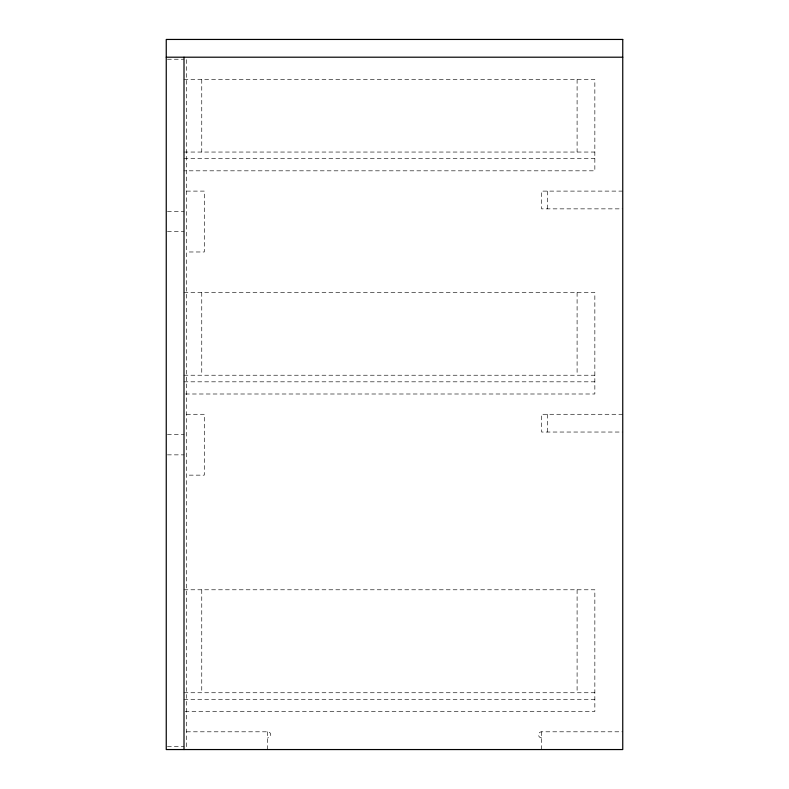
<?xml version="1.0" encoding="UTF-8"?>
<svg xmlns="http://www.w3.org/2000/svg" width="789" height="789" viewBox="0 0 789 789"><rect width="100%" height="100%" fill="white"/><g stroke="black" fill="none" stroke-linecap="round" stroke-linejoin="round"><path stroke-width="0.59" stroke-dasharray="3.94 2.96" d="M167.436 59.234L184.005 59.234M184.005 79.521L594.847 79.521L594.847 170.818L184.005 170.818M184.005 152.05L594.847 152.05M184.005 158.648L594.847 158.648M186.539 191.106L204.292 191.106L204.292 251.977L186.539 251.977M622.748 191.106L541.589 191.106L541.589 208.858L622.748 208.858M167.436 211.393L184.005 211.393M167.436 231.68L184.005 231.68M184.005 292.551L594.847 292.551L594.847 393.997L184.005 393.997M184.005 375.229L594.847 375.229M184.005 381.817L594.847 381.817M186.539 414.284L204.292 414.284L204.292 475.146L186.539 475.146M622.748 414.284L541.589 414.284L541.589 432.037L622.748 432.037M167.436 434.571L184.005 434.571M167.436 454.858L184.005 454.858M184.005 589.778L594.847 589.778L594.847 711.51L184.005 711.51M184.005 692.742L594.847 692.742M184.005 699.34L594.847 699.34M186.539 731.798L267.698 731.798A3.048 3.048 0 0 1 270.735 734.845A3.048 3.048 0 0 1 267.698 737.883M541.589 737.883A3.048 3.048 0 0 1 538.552 734.845A3.048 3.048 0 0 1 541.589 731.798L622.748 731.798M167.436 746.502L184.005 746.502M577.094 79.521L577.094 152.05M577.094 292.551L577.094 375.229M577.094 589.778L577.094 692.742M547.674 191.106L547.674 208.858M547.674 414.284L547.674 432.037M541.589 731.798L541.589 749.55M267.698 731.798L267.698 749.55M201.757 79.521L201.757 152.05M201.757 292.551L201.757 375.229M201.757 589.778L201.757 692.742M186.539 59.658L186.539 749.55"/><path stroke-width="1.18" d="M166.252 57.203L622.748 57.203M184.005 57.203L184.005 749.55M622.748 39.45L166.252 39.45L166.252 749.55L622.748 749.55L622.748 39.45"/></g></svg>
